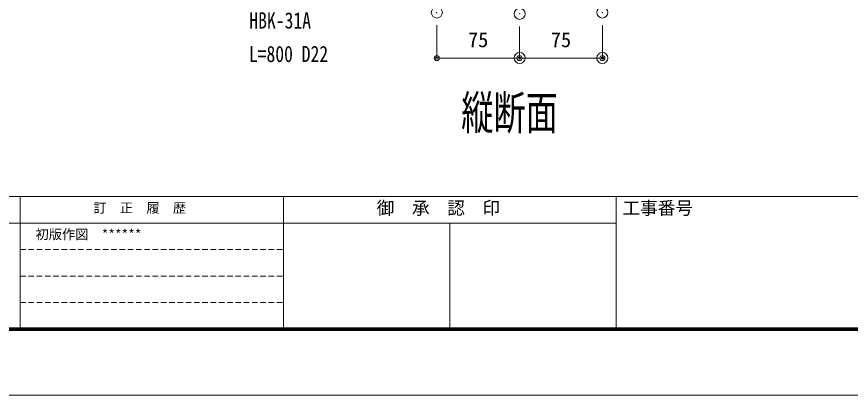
# Model space of a CAD drawing. Units: millimetres, scale not verified. Extents: x -3659 to 3659, y -1188 to 1188.
# Drawn here: x -2306 to -1551, y -1188 to -845 of the extents above; entities that cross this region are included whole.
import ezdxf
from ezdxf.enums import TextEntityAlignment as Align

# ---------------------------------------------------------------- set-up
doc = ezdxf.new("R2010")
doc.units = ezdxf.units.MM
doc.header["$LTSCALE"] = 20
doc.header["$PDMODE"] = 32
doc.header["$PDSIZE"] = 10
doc.linetypes.add('USER3', pattern=[0.375, 0.25, -0.125])
for name, color, linetype, lineweight in [('0-0_0', 7, 'Continuous', 18), ('0-1_DEFPOINTS', 7, 'Continuous', 18), ('0-4_WAKU', 7, 'Continuous', 18), ('0-A_1手摺寸法', 7, 'Continuous', 18)]:
    doc.layers.add(name, color=color, linetype=linetype, lineweight=lineweight)
doc.layers.add('0-2_MOJI', color=7, linetype='Continuous')
doc.styles.add('ＭＳ ゴシック', font='')
doc.styles.get('ＭＳ ゴシック').set_extended_font_data('MS Gothic')

# ---------------------------------------------------------------- blocks, each defined once
blk = doc.blocks.new('_ORIGIN2')
at = {"layer": '0-0_0'}
blk.add_line((-0.5, 0), (-1, 0), dxfattribs=at)
for radius in [0.5, 0.25]:
    blk.add_circle((0, 0), radius, dxfattribs=at)
blk = doc.blocks.new('D47')
at = {"layer": '0-1_DEFPOINTS'}
for p in [(193.16, -417.49), (268.16, -418.68), (268.16, -458.7)]:
    blk.add_point(p, dxfattribs=at)
at = {"layer": '0-A_1手摺寸法'}
for p, q in [((193.16, -428.99), (193.16, -458.7)), ((268.16, -430.18), (268.16, -458.7)), ((197.76, -458.7), (263.56, -458.7))]:
    blk.add_line(p, q, dxfattribs=at)
at = {"layer": '0-A_1手摺寸法', "xscale": 4.6, "yscale": 4.6, "rotation": 180}
blk.add_blockref('_ORIGIN2', (193.16, -458.7), dxfattribs=at)
at = {"layer": '0-A_1手摺寸法', "xscale": 4.6, "yscale": 4.6}
blk.add_blockref('_ORIGIN2', (268.16, -458.7), dxfattribs=at)
at = {"layer": '0-A_1手摺寸法', "style": 'ＭＳ ゴシック'}
blk.add_text('75', height=13.49, dxfattribs=at).set_placement((221.46, -452.95), align=Align.BOTTOM_LEFT)
blk = doc.blocks.new('D48')
at = {"layer": '0-1_DEFPOINTS'}
for p in [(268.16, -418.68), (343.16, -417.49), (343.16, -458.7)]:
    blk.add_point(p, dxfattribs=at)
at = {"layer": '0-A_1手摺寸法'}
for p, q in [((268.16, -430.18), (268.16, -458.7)), ((343.16, -428.99), (343.16, -458.7)), ((272.76, -458.7), (338.56, -458.7))]:
    blk.add_line(p, q, dxfattribs=at)
at = {"layer": '0-A_1手摺寸法', "xscale": 4.6, "yscale": 4.6, "rotation": 180}
blk.add_blockref('_ORIGIN2', (268.16, -458.7), dxfattribs=at)
at = {"layer": '0-A_1手摺寸法', "xscale": 4.6, "yscale": 4.6}
blk.add_blockref('_ORIGIN2', (343.16, -458.7), dxfattribs=at)
at = {"layer": '0-A_1手摺寸法', "style": 'ＭＳ ゴシック'}
blk.add_text('75', height=13.49, dxfattribs=at).set_placement((296.46, -452.95), align=Align.BOTTOM_LEFT)

msp = doc.modelspace()

# ---------------------------------------------------------------- linework, layer by layer
at = {"layer": '0-1_DEFPOINTS', "color": 5}
msp.add_line((-3658.91, -1188), (-294.91, -1188), dxfattribs=at)
at = {"layer": '0-4_WAKU'}
for p, q in [((-3578.91, -1008), (-378.91, -1008)), ((-2302.91, -1008), (-2302.91, -1128)), ((-2064.24, -1008), (-2064.24, -1128)), ((-1762.91, -1008), (-1762.91, -1128)), ((-2602.91, -1032), (-2302.91, -1032)), ((-2302.91, -1032), (-2064.24, -1032)), ((-2064.24, -1032), (-1762.91, -1032)), ((-1913.57, -1032), (-1913.57, -1128)), ((-3580.11, -1129.2), (-377.71, -1129.2)), ((-3579.51, -1128.6), (-378.31, -1128.6)), ((-3578.91, -1128), (-378.91, -1128)), ((-3578.31, -1127.4), (-379.51, -1127.4)), ((-3577.71, -1126.8), (-380.11, -1126.8))]:
    msp.add_line(p, q, dxfattribs=at)
at = {"layer": '0-4_WAKU', "linetype": 'USER3'}
for p, q in [((-2302.91, -1056), (-2064.24, -1056)), ((-2302.91, -1080), (-2064.24, -1080)), ((-2302.91, -1104), (-2064.24, -1104))]:
    msp.add_line(p, q, dxfattribs=at)

# ---------------------------------------------------------------- block references
at = {"layer": '0-A_1手摺寸法'}
for name in ['D47', 'D48']:
    msp.add_blockref(name, (-2118.65, -423.94), dxfattribs=at)

# ---------------------------------------------------------------- texts
at = {"layer": '0-0_0', "style": 'ＭＳ ゴシック'}
for s, height, width, p in [('HBK-31A', 14.66, 0.8, (-2095.31, -860.32)), ('L=800 D22', 14.66, 0.8, (-2095.74, -890.66)), ('縦断面', 30.55, 0.7, (-1903.37, -956.51))]:
    msp.add_text(s, height=height, dxfattribs=dict(at, width=width)).set_placement(p, align=Align.BOTTOM_LEFT)
msp.add_text('初版作図\u3000******', height=8.798, dxfattribs=at).set_placement((-2289, -1049.28), align=Align.BOTTOM_LEFT)
at = {"layer": '0-2_MOJI', "style": 'ＭＳ ゴシック'}
for s, height, p in [('御  承  認  印', 11.73, (-1980.01, -1027.79)), ('工事番号', 11.73, (-1757.4, -1027.79)), ('訂\u3000正\u3000履\u3000歴', 8.798, (-2236.58, -1025.28))]:
    msp.add_text(s, height=height, dxfattribs=at).set_placement(p, align=Align.BOTTOM_LEFT)

doc.saveas('drawing.dxf')
